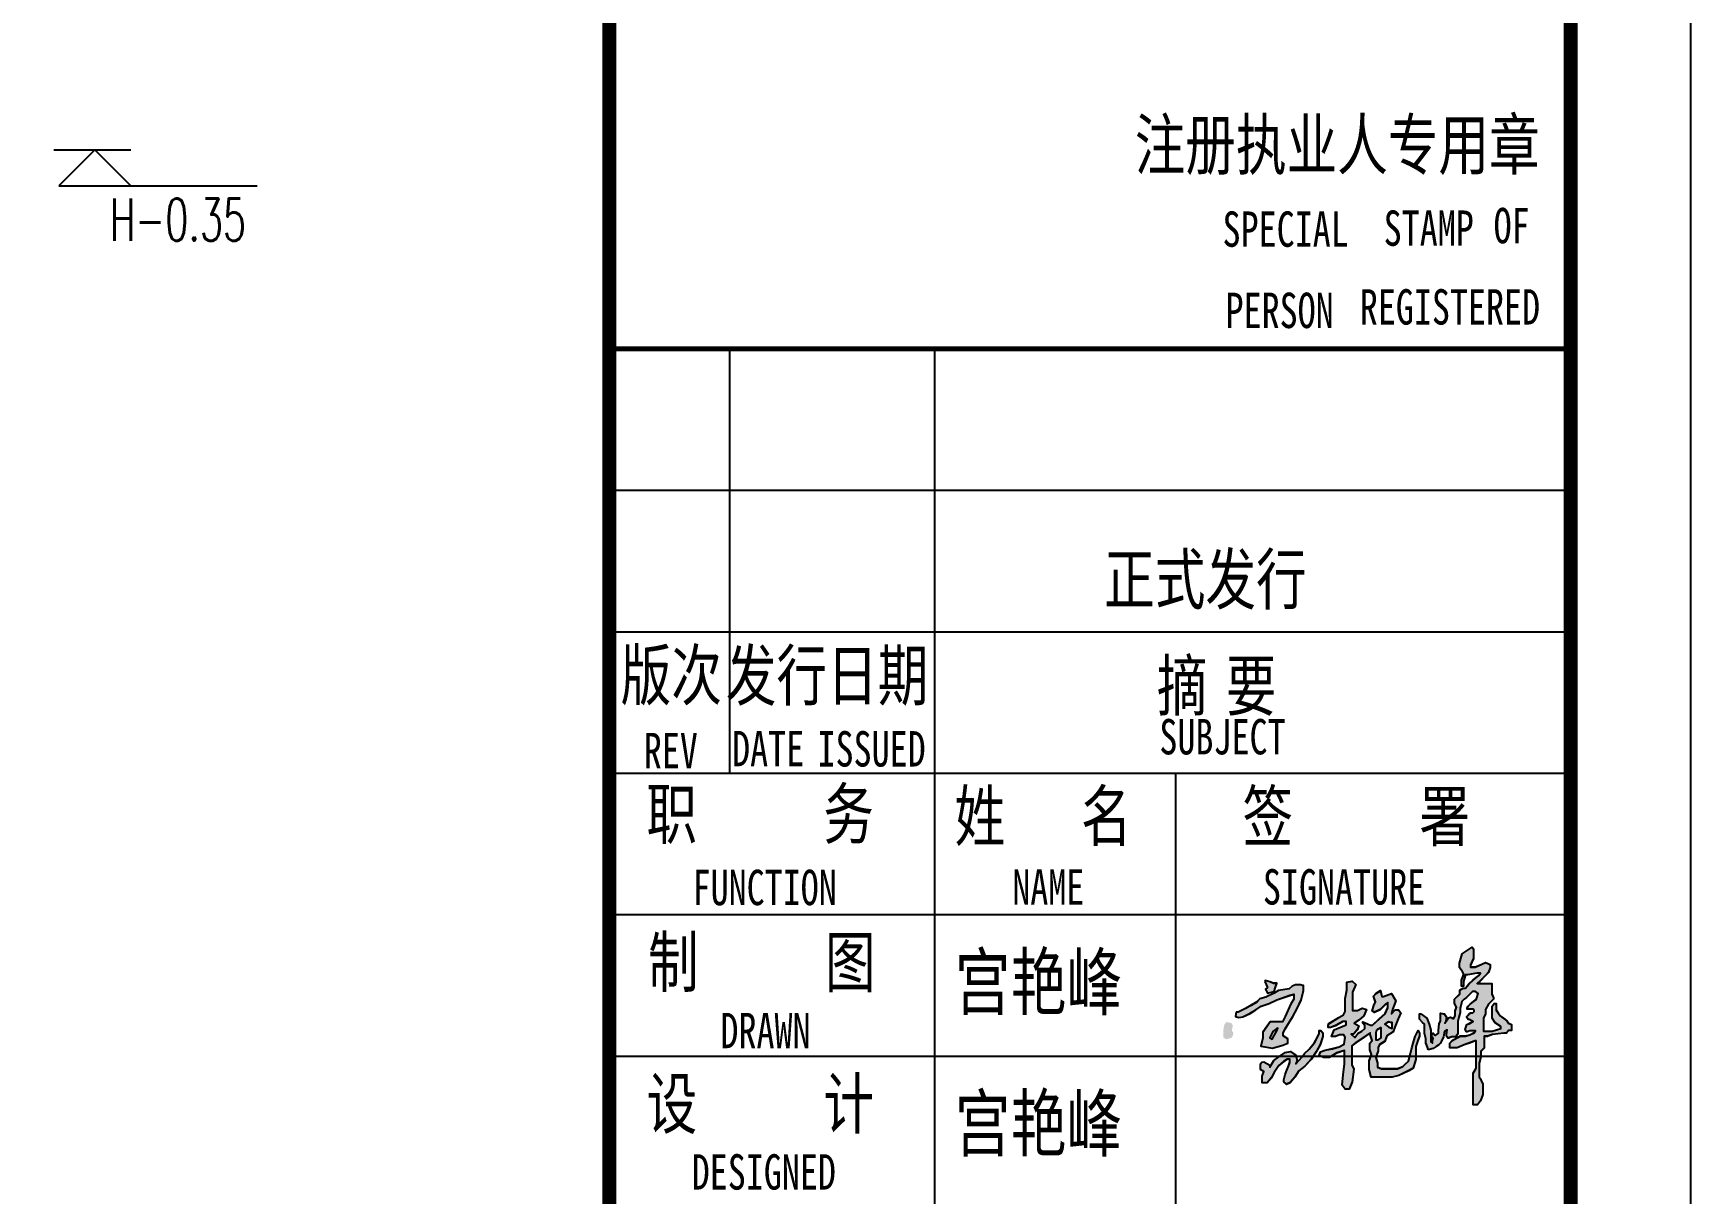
# Model space of a CAD drawing. Extents: x -46552 to 500351, y 55470 to 139570.
# Drawn here: x 395529 to 402427, y 82890 to 87717 of the extents above; entities that cross this region are included whole.
import ezdxf

# ---------------------------------------------------------------- set-up
doc = ezdxf.new("R2010")
doc.units = 0
doc.header["$LTSCALE"] = 1000
doc.header["$MEASUREMENT"] = 0
for name, color, linetype in [('PUB_TITLE', 7, 'Continuous'), ('TK', 126, 'Continuous'), ('TWT_ELEV', 3, 'Continuous')]:
    doc.layers.add(name, color=color, linetype=linetype)
doc.styles.add('-宋体', font='', dxfattribs={"width": 0.8})
doc.styles.add('_TWT_DIM_ELE', font='SIMPLEX', dxfattribs={"width": 0.8, "height": 3.5, "bigfont": 'HZTXT'})
doc.styles.get('-宋体').set_extended_font_data('SimSun')

# ---------------------------------------------------------------- blocks, each defined once
blk = doc.blocks.new('jztq')
for points in [[(263023, 262351), (263013, 262342), (263013, 262320), (263022, 262308), (263018, 262290), (263018, 262269), (263004, 262280), (263004, 262317), (263004, 262377), (262990, 262427), (262970, 262476), (262919, 262513), (262910, 262512), (262910, 262468), (262935, 262441), (262950, 262427), (262950, 262418), (262950, 262372), (262950, 262352), (262962, 262305), (262962, 262270), (262975, 262234), (262982, 262215), (262992, 262215), (263023, 262224), (263049, 262240), (263069, 262254), (263081, 262266), (263099, 262295), (263110, 262321), (263117, 262366), (263140, 262380), (263133, 262340), (263133, 262326), (263146, 262311), (263153, 262311), (263178, 262321), (263196, 262321), (263211, 262321), (263219, 262335), (263227, 262345), (263227, 262373), (263227, 262406), (263227, 262448), (263237, 262484), (263247, 262523), (263247, 262555), (263262, 262615), (263281, 262634), (263300, 262648), (263316, 262665), (263351, 262699), (263376, 262699), (263398, 262681), (263384, 262638), (263374, 262627), (263331, 262591), (263313, 262577), (263305, 262562), (263305, 262550), (263323, 262550), (263342, 262550), (263357, 262550), (263365, 262542), (263365, 262532), (263353, 262519), (263337, 262519), (263323, 262511), (263312, 262498), (263303, 262491), (263303, 262482), (263314, 262466), (263322, 262466), (263338, 262457), (263355, 262448), (263336, 262439), (263323, 262431), (263303, 262423), (263289, 262383), (263299, 262361), (263306, 262361), (263328, 262370), (263346, 262370), (263354, 262370), (263375, 262370), (263365, 262356), (263328, 262337), (263291, 262328), (263251, 262328), (263216, 262310), (263184, 262292), (263161, 262269), (263161, 262228), (263181, 262228), (263224, 262228), (263281, 262255), (263333, 262273), (263380, 262291), (263380, 262218), (263380, 262117), (263380, 262061), (263357, 262019), (263357, 261963), (263357, 261928), (263357, 261887), (263357, 261800), (263357, 261756), (263374, 261756), (263392, 261756), (263418, 261787), (263435, 261841), (263435, 261931), (263424, 261950), (263416, 261971), (263407, 261988), (263407, 262016), (263407, 262045), (263407, 262098), (263419, 262156), (263419, 262201), (263448, 262228), (263448, 262311), (263448, 262325), (263476, 262325), (263516, 262339), (263610, 262351), (263634, 262351), (263651, 262373), (263676, 262373), (263676, 262410), (263676, 262423), (263647, 262436), (263635, 262455), (263605, 262478), (263581, 262496), (263568, 262515), (263546, 262544), (263546, 262599), (263530, 262599), (263514, 262576), (263514, 262540), (263514, 262477), (263539, 262438), (263586, 262407), (263586, 262390), (263513, 262368), (263463, 262368), (263442, 262368), (263442, 262398), (263442, 262409), (263442, 262436), (263442, 262475), (263459, 262512), (263459, 262547), (263484, 262593), (263524, 262634), (263524, 262644), (263512, 262677), (263512, 262707), (263512, 262720), (263512, 262749), (263512, 262765), (263461, 262765), (263415, 262765), (263389, 262765), (263411, 262783), (263455, 262828), (263483, 262858), (263497, 262898), (263497, 262922), (263459, 262940), (263429, 262924), (263372, 262902), (263334, 262902), (263334, 262919), (263358, 262974), (263358, 263052), (263348, 263067), (263264, 263011), (263241, 262932), (263241, 262897), (263268, 262862), (263279, 262841), (263260, 262792), (263260, 262742), (263275, 262742), (263275, 262783), (263293, 262835), (263309, 262835), (263385, 262850), (263416, 262850), (263402, 262832), (263357, 262794), (263320, 262761), (263293, 262725), (263272, 262725), (263244, 262708), (263244, 262677), (263200, 262634), (263200, 262600), (263216, 262568), (263205, 262536), (263205, 262498), (263194, 262475), (263187, 262475), (263167, 262485), (263150, 262480), (263140, 262461), (263121, 262434), (263127, 262451), (263134, 262486), (263116, 262511), (263083, 262518), (263083, 262488), (263083, 262455), (263074, 262429), (263068, 262375), (263068, 262352), (263040, 262331)], [(263023, 262350), (263013, 262341), (263013, 262319), (263022, 262307), (263018, 262289), (263018, 262268), (263004, 262280), (263004, 262316), (263004, 262376), (262990, 262427), (262970, 262475), (262919, 262513), (262910, 262511), (262910, 262467), (262935, 262440), (262950, 262426), (262950, 262418), (262950, 262371), (262950, 262351), (262962, 262304), (262962, 262269), (262975, 262234), (262982, 262215), (262992, 262215), (263023, 262224), (263049, 262239), (263069, 262254), (263081, 262266), (263099, 262295), (263110, 262320), (263117, 262365), (263140, 262379), (263133, 262339), (263133, 262326), (263146, 262310), (263153, 262310), (263178, 262320), (263196, 262320), (263211, 262320), (263219, 262334), (263227, 262344), (263227, 262372), (263227, 262405), (263227, 262447), (263237, 262484), (263247, 262523), (263247, 262555), (263262, 262615), (263281, 262633), (263300, 262647), (263316, 262664), (263351, 262698), (263376, 262698), (263398, 262680), (263384, 262637), (263374, 262626), (263331, 262591), (263313, 262576), (263305, 262561), (263305, 262550), (263323, 262550), (263342, 262550), (263357, 262550), (263365, 262541), (263365, 262531), (263353, 262519), (263337, 262519), (263323, 262510), (263312, 262498), (263303, 262490), (263303, 262481), (263314, 262465), (263322, 262465), (263338, 262457), (263355, 262448), (263336, 262438), (263323, 262430), (263303, 262422), (263289, 262383), (263299, 262361), (263306, 262361), (263328, 262370), (263346, 262370), (263354, 262370), (263375, 262370), (263365, 262355), (263328, 262336), (263291, 262327), (263251, 262327), (263216, 262310), (263184, 262291), (263161, 262269), (263161, 262228), (263181, 262228), (263224, 262228), (263281, 262254), (263333, 262272), (263380, 262290), (263380, 262218), (263380, 262116), (263380, 262060), (263357, 262018), (263357, 261962), (263357, 261927), (263357, 261886), (263357, 261800), (263357, 261755), (263374, 261755), (263392, 261755), (263418, 261787), (263435, 261840), (263435, 261930), (263424, 261949), (263416, 261970), (263407, 261987), (263407, 262015), (263407, 262044), (263407, 262097), (263419, 262155), (263419, 262200), (263448, 262227), (263448, 262310), (263448, 262324), (263476, 262324), (263516, 262339), (263610, 262350), (263634, 262350), (263651, 262373), (263676, 262373), (263676, 262409), (263676, 262422), (263647, 262435), (263635, 262454), (263605, 262477), (263581, 262496), (263568, 262514), (263546, 262543), (263546, 262598), (263530, 262598), (263514, 262576), (263514, 262539), (263514, 262476), (263539, 262437), (263586, 262407), (263586, 262390), (263513, 262367), (263463, 262367), (263442, 262367), (263442, 262398), (263442, 262408), (263442, 262435), (263442, 262475), (263459, 262511), (263459, 262547), (263484, 262593), (263524, 262633), (263524, 262644), (263512, 262676), (263512, 262706), (263512, 262720), (263512, 262748), (263512, 262764), (263461, 262764), (263415, 262764), (263389, 262764), (263411, 262782), (263455, 262827), (263483, 262857), (263497, 262898), (263497, 262921), (263459, 262939), (263429, 262924), (263372, 262901), (263334, 262901), (263334, 262918), (263358, 262973), (263358, 263051), (263348, 263066), (263264, 263010), (263241, 262932), (263241, 262896), (263268, 262861), (263279, 262840), (263260, 262792), (263260, 262742), (263275, 262742), (263275, 262782), (263293, 262835), (263309, 262835), (263385, 262849), (263416, 262849), (263402, 262831), (263357, 262793), (263320, 262760), (263293, 262725), (263272, 262725), (263244, 262708), (263244, 262676), (263200, 262633), (263200, 262599), (263216, 262568), (263205, 262535), (263205, 262497), (263194, 262474), (263187, 262474), (263167, 262484), (263150, 262479), (263140, 262461), (263121, 262433), (263127, 262450), (263134, 262485), (263116, 262510), (263083, 262517), (263083, 262488), (263083, 262454), (263074, 262428), (263068, 262375), (263068, 262352), (263040, 262330)]]:
    blk.add_hatch(color=1).paths.add_polyline_path(points)
h = blk.add_hatch(color=1)
h.paths.add_polyline_path([(261644, 262731), (261628, 262717), (261645, 262684), (261699, 262698), (261712, 262734), (261721, 262765), (261694, 262765), (261664, 262778), (261626, 262788), (261621, 262780)])
h.paths.add_polyline_path([(261629, 262651), (261579, 262637), (261554, 262610), (261509, 262582), (261461, 262556), (261429, 262540), (261399, 262525), (261383, 262525), (261378, 262489), (261405, 262481), (261440, 262487), (261499, 262516), (261546, 262545), (261592, 262576), (261657, 262597), (261721, 262628), (261829, 262665), (261863, 262674), (261863, 262633), (261839, 262594), (261790, 262489), (261768, 262445), (261722, 262445), (261666, 262445), (261639, 262405), (261606, 262358), (261606, 262311), (261589, 262242), (261685, 262225), (261773, 262250), (261813, 262267), (261813, 262303), (261775, 262330), (261775, 262354), (261795, 262391), (261818, 262431), (261855, 262489), (261891, 262556), (261925, 262626), (261945, 262704), (261945, 262746), (261920, 262753), (261878, 262753), (261850, 262743), (261824, 262720), (261737, 262706), (261699, 262684)])
h.paths.add_polyline_path([(261729, 262394), (261723, 262371), (261701, 262331), (261682, 262301), (261663, 262312), (261688, 262365), (261722, 262391)], flags=16)
h = blk.add_hatch(color=1)
h.paths.add_polyline_path([(261644, 262731), (261628, 262717), (261645, 262685), (261699, 262699), (261712, 262735), (261721, 262766), (261694, 262766), (261664, 262779), (261626, 262788), (261621, 262781)])
h.paths.add_polyline_path([(261629, 262651), (261579, 262637), (261554, 262611), (261509, 262583), (261461, 262556), (261429, 262541), (261399, 262526), (261383, 262526), (261378, 262490), (261405, 262482), (261440, 262487), (261499, 262517), (261546, 262545), (261592, 262577), (261657, 262598), (261721, 262629), (261829, 262666), (261863, 262675), (261863, 262634), (261839, 262595), (261790, 262490), (261768, 262445), (261722, 262445), (261666, 262445), (261639, 262406), (261606, 262359), (261606, 262312), (261589, 262242), (261685, 262226), (261773, 262251), (261813, 262267), (261813, 262303), (261775, 262331), (261775, 262355), (261795, 262392), (261818, 262432), (261855, 262490), (261891, 262557), (261925, 262627), (261945, 262705), (261945, 262747), (261920, 262753), (261878, 262753), (261850, 262743), (261824, 262721), (261737, 262707), (261699, 262685)])
h.paths.add_polyline_path([(261729, 262394), (261723, 262372), (261701, 262331), (261682, 262302), (261663, 262313), (261688, 262366), (261722, 262391)], flags=16)
h = blk.add_hatch(color=1)
h.paths.add_polyline_path([(262299, 262421), (262265, 262406), (262198, 262379), (262178, 262324), (262210, 262324), (262243, 262338), (262279, 262338), (262291, 262317), (262281, 262259), (262240, 262238), (262185, 262223), (262125, 262210), (262086, 262195), (262074, 262165), (262109, 262148), (262156, 262148), (262220, 262187), (262285, 262206), (262285, 262169), (262285, 262097), (262275, 262005), (262266, 261919), (262291, 261886), (262325, 261886), (262349, 261945), (262364, 262052), (262345, 262089), (262345, 262126), (262345, 262152), (262345, 262167), (262345, 262209), (262345, 262246), (262380, 262273), (262449, 262320), (262499, 262353), (262499, 262341), (262514, 262289), (262497, 262268), (262497, 262249), (262497, 262214), (262511, 262174), (262490, 262120), (262490, 262048), (262507, 261985), (262540, 261985), (262604, 261985), (262682, 261985), (262737, 262000), (262820, 262040), (262857, 262059), (262879, 262134), (262879, 262186), (262879, 262240), (262892, 262283), (262909, 262328), (262909, 262351), (262898, 262374), (262873, 262323), (262863, 262287), (262846, 262229), (262835, 262182), (262817, 262117), (262791, 262093), (262771, 262075), (262727, 262056), (262672, 262056), (262619, 262056), (262594, 262056), (262560, 262069), (262560, 262101), (262547, 262151), (262564, 262204), (262564, 262235), (262576, 262256), (262622, 262284), (262637, 262329), (262690, 262362), (262704, 262401), (262733, 262470), (262753, 262521), (262734, 262545), (262707, 262545), (262675, 262513), (262684, 262548), (262712, 262620), (262675, 262680), (262610, 262656), (262595, 262656), (262585, 262705), (262548, 262683), (262526, 262660), (262542, 262611), (262532, 262590), (262514, 262538), (262536, 262525), (262581, 262547), (262628, 262594), (262646, 262605), (262646, 262564), (262624, 262514), (262575, 262472), (262518, 262418), (262500, 262418), (262477, 262430), (262438, 262445), (262438, 262433), (262455, 262416), (262455, 262390), (262430, 262368), (262396, 262348), (262372, 262316), (262341, 262344), (262360, 262344), (262390, 262378), (262403, 262413), (262365, 262433), (262404, 262459), (262447, 262496), (262468, 262548), (262432, 262559), (262392, 262539), (262351, 262539), (262351, 262619), (262351, 262693), (262378, 262756), (262349, 262784), (262304, 262774), (262304, 262711), (262290, 262639), (262290, 262532), (262277, 262504), (262239, 262482), (262155, 262431), (262149, 262416), (262149, 262398), (262169, 262398), (262210, 262414), (262272, 262447), (262299, 262447)])
h.paths.add_polyline_path([(262554, 262379), (262586, 262398), (262586, 262368), (262586, 262313), (262561, 262293), (262548, 262293), (262548, 262315), (262548, 262357)], flags=16)
h.paths.add_polyline_path([(262621, 262427), (262650, 262444), (262667, 262440), (262683, 262440), (262683, 262425), (262683, 262390), (262653, 262402)], flags=16)
h = blk.add_hatch(color=1)
h.paths.add_polyline_path([(262299, 262420), (262265, 262406), (262198, 262378), (262178, 262324), (262210, 262324), (262243, 262337), (262279, 262337), (262291, 262316), (262281, 262259), (262240, 262237), (262185, 262222), (262125, 262209), (262086, 262195), (262074, 262165), (262109, 262148), (262156, 262148), (262220, 262186), (262285, 262206), (262285, 262168), (262285, 262096), (262275, 262004), (262266, 261919), (262291, 261885), (262325, 261885), (262349, 261944), (262364, 262051), (262345, 262089), (262345, 262125), (262345, 262151), (262345, 262166), (262345, 262208), (262345, 262245), (262380, 262272), (262449, 262319), (262499, 262353), (262499, 262341), (262514, 262289), (262497, 262267), (262497, 262248), (262497, 262213), (262511, 262173), (262490, 262119), (262490, 262048), (262507, 261984), (262540, 261984), (262604, 261984), (262682, 261984), (262737, 261999), (262820, 262039), (262857, 262059), (262879, 262133), (262879, 262185), (262879, 262239), (262892, 262283), (262909, 262327), (262909, 262350), (262898, 262373), (262873, 262323), (262863, 262286), (262846, 262228), (262835, 262181), (262817, 262117), (262791, 262092), (262771, 262074), (262727, 262055), (262672, 262055), (262619, 262055), (262594, 262055), (262560, 262068), (262560, 262101), (262547, 262150), (262564, 262203), (262564, 262235), (262576, 262255), (262622, 262283), (262637, 262328), (262690, 262362), (262704, 262400), (262733, 262469), (262753, 262521), (262734, 262545), (262707, 262545), (262675, 262512), (262684, 262547), (262712, 262619), (262675, 262680), (262610, 262656), (262595, 262656), (262585, 262704), (262548, 262682), (262526, 262659), (262542, 262610), (262532, 262589), (262514, 262538), (262536, 262524), (262581, 262546), (262628, 262593), (262646, 262604), (262646, 262563), (262624, 262513), (262575, 262471), (262518, 262417), (262500, 262417), (262477, 262429), (262438, 262445), (262438, 262433), (262455, 262416), (262455, 262389), (262430, 262368), (262396, 262347), (262372, 262316), (262341, 262343), (262360, 262343), (262390, 262377), (262403, 262412), (262365, 262433), (262404, 262458), (262447, 262495), (262468, 262547), (262432, 262558), (262392, 262539), (262351, 262539), (262351, 262618), (262351, 262692), (262378, 262756), (262349, 262783), (262304, 262774), (262304, 262710), (262290, 262639), (262290, 262531), (262277, 262504), (262239, 262481), (262155, 262430), (262149, 262415), (262149, 262397), (262169, 262397), (262210, 262413), (262272, 262447), (262299, 262447)])
h.paths.add_polyline_path([(262554, 262378), (262586, 262397), (262586, 262367), (262586, 262312), (262561, 262292), (262548, 262292), (262548, 262315), (262548, 262357)], flags=16)
h.paths.add_polyline_path([(262621, 262427), (262650, 262443), (262667, 262440), (262683, 262440), (262683, 262424), (262683, 262389), (262653, 262401)], flags=16)
h = blk.add_hatch(color=1)
h.paths.add_polyline_path([(261347, 262371), (261356, 262415), (261343, 262436), (261313, 262442), (261301, 262443), (261285, 262422), (261276, 262373), (261276, 262316), (261304, 262300), (261349, 262315), (261362, 262352)])
h.paths.add_polyline_path([(261664, 262069), (261664, 262085), (261615, 262113), (261596, 262111), (261586, 262096), (261586, 262048), (261614, 262033), (261601, 261994), (261601, 261939), (261641, 261939), (261678, 261981), (261699, 262024), (261738, 262082), (261778, 262115), (261809, 262135), (261830, 262135), (261830, 262109), (261819, 262077), (261804, 262043), (261791, 262007), (261781, 261964), (261781, 261946), (261802, 261926), (261834, 261940), (261872, 261985), (261904, 262038), (261954, 262077), (262007, 262134), (262049, 262196), (262083, 262256), (262104, 262324), (262104, 262355), (262089, 262372), (262075, 262372), (262075, 262349), (262058, 262313), (262035, 262273), (261992, 262219), (261951, 262182), (261933, 262154), (261881, 262096), (261890, 262123), (261879, 262167), (261836, 262200), (261790, 262190), (261738, 262154), (261696, 262124)])
h = blk.add_hatch(color=1)
h.paths.add_polyline_path([(261347, 262371), (261356, 262414), (261343, 262435), (261313, 262441), (261301, 262442), (261285, 262422), (261276, 262373), (261276, 262315), (261304, 262300), (261349, 262315), (261362, 262351)])
h.paths.add_polyline_path([(261664, 262068), (261664, 262084), (261615, 262113), (261596, 262110), (261586, 262095), (261586, 262048), (261614, 262032), (261601, 261993), (261601, 261939), (261641, 261939), (261678, 261980), (261699, 262023), (261738, 262081), (261778, 262114), (261809, 262135), (261830, 262135), (261830, 262108), (261819, 262076), (261804, 262042), (261791, 262006), (261781, 261963), (261781, 261945), (261802, 261925), (261834, 261939), (261872, 261984), (261904, 262038), (261954, 262077), (262007, 262133), (262049, 262195), (262083, 262255), (262104, 262323), (262104, 262354), (262089, 262371), (262075, 262371), (262075, 262349), (262058, 262312), (262035, 262272), (261992, 262218), (261951, 262182), (261933, 262153), (261881, 262095), (261890, 262122), (261879, 262166), (261836, 262200), (261790, 262189), (261738, 262153), (261696, 262124)])
at = {"color": 1}
for points in [[(262919, 262513), (262970, 262476), (262990, 262427), (263004, 262377), (263004, 262317), (263004, 262280), (263018, 262269), (263018, 262290), (263022, 262308), (263013, 262320), (263013, 262342), (263023, 262351), (263037, 262334), (263045, 262334), (263068, 262352), (263068, 262375), (263074, 262429), (263083, 262455), (263083, 262488), (263083, 262518), (263116, 262511), (263134, 262486), (263127, 262451), (263121, 262434), (263140, 262461), (263150, 262480), (263167, 262485), (263187, 262475), (263194, 262475), (263205, 262498), (263205, 262536), (263216, 262568), (263200, 262600), (263200, 262634), (263244, 262677), (263244, 262708), (263272, 262725), (263293, 262725), (263320, 262761), (263357, 262794), (263402, 262832), (263416, 262850), (263385, 262850), (263309, 262835), (263293, 262835), (263275, 262783), (263275, 262742), (263260, 262742), (263260, 262742), (263260, 262792), (263279, 262841), (263268, 262862), (263241, 262897), (263241, 262932), (263264, 263011), (263348, 263067), (263358, 263052), (263358, 262974), (263334, 262919), (263334, 262902), (263372, 262902), (263429, 262924), (263459, 262940), (263497, 262922), (263497, 262898), (263483, 262858), (263455, 262828), (263411, 262783), (263389, 262765), (263415, 262765), (263461, 262765), (263512, 262765), (263512, 262749), (263512, 262720), (263512, 262707), (263512, 262677), (263524, 262644), (263524, 262634), (263484, 262593), (263459, 262547), (263459, 262512), (263442, 262475), (263442, 262436), (263442, 262409), (263442, 262398), (263442, 262368), (263463, 262368), (263513, 262368), (263586, 262390), (263586, 262407), (263539, 262438), (263514, 262477), (263514, 262540), (263514, 262576), (263530, 262599), (263546, 262599), (263546, 262544), (263568, 262515), (263581, 262496), (263605, 262478), (263635, 262455), (263647, 262436), (263676, 262423), (263676, 262410), (263676, 262410), (263676, 262373), (263651, 262373), (263634, 262351), (263610, 262351), (263516, 262339), (263476, 262325), (263448, 262325), (263448, 262311), (263448, 262228), (263419, 262201), (263419, 262156), (263407, 262098), (263407, 262045), (263407, 262016), (263407, 261988), (263416, 261971), (263424, 261950), (263435, 261931), (263435, 261841), (263418, 261787), (263392, 261756), (263374, 261756), (263357, 261756), (263357, 261800), (263357, 261887), (263357, 261928), (263357, 261963), (263357, 262019), (263380, 262061), (263380, 262117), (263380, 262218), (263380, 262288), (263372, 262288), (263333, 262273), (263281, 262255), (263224, 262228), (263181, 262228), (263161, 262228), (263161, 262269), (263184, 262292), (263216, 262310), (263251, 262328), (263291, 262328), (263328, 262337), (263365, 262356), (263375, 262370), (263354, 262370), (263346, 262370), (263328, 262370), (263306, 262361), (263299, 262361), (263289, 262383), (263303, 262423), (263323, 262431), (263336, 262439), (263355, 262448), (263338, 262457), (263322, 262466), (263322, 262466), (263314, 262466), (263303, 262482), (263303, 262491), (263312, 262498), (263323, 262511), (263337, 262519), (263353, 262519), (263365, 262532), (263365, 262532), (263365, 262542), (263357, 262550), (263342, 262550), (263323, 262550), (263305, 262550), (263305, 262562), (263313, 262577), (263331, 262591), (263374, 262627), (263384, 262638), (263398, 262681), (263376, 262699), (263351, 262699), (263316, 262665), (263300, 262648), (263281, 262634), (263262, 262615), (263247, 262555), (263247, 262523), (263237, 262484), (263227, 262448), (263227, 262406), (263227, 262373), (263227, 262345), (263219, 262335), (263211, 262321), (263211, 262321), (263196, 262321), (263178, 262321), (263153, 262311), (263146, 262311), (263133, 262326), (263133, 262340), (263140, 262380), (263117, 262366), (263110, 262321), (263099, 262295), (263081, 262266), (263069, 262254), (263049, 262240), (263023, 262224), (262992, 262215), (262982, 262215), (262975, 262234), (262962, 262270), (262962, 262305), (262950, 262352), (262950, 262372), (262950, 262418), (262950, 262427), (262935, 262441), (262910, 262468), (262910, 262512), (262919, 262513)], [(262919, 262513), (262970, 262475), (262990, 262427), (263004, 262376), (263004, 262316), (263004, 262280), (263018, 262268), (263018, 262289), (263022, 262307), (263013, 262319), (263013, 262341), (263023, 262350), (263037, 262334), (263045, 262334), (263068, 262352), (263068, 262375), (263074, 262428), (263083, 262454), (263083, 262488), (263083, 262517), (263116, 262510), (263134, 262485), (263127, 262450), (263121, 262433), (263140, 262461), (263150, 262479), (263167, 262484), (263187, 262474), (263194, 262474), (263205, 262497), (263205, 262535), (263216, 262568), (263200, 262599), (263200, 262633), (263244, 262676), (263244, 262708), (263272, 262725), (263293, 262725), (263320, 262760), (263357, 262793), (263402, 262831), (263416, 262849), (263385, 262849), (263309, 262835), (263293, 262835), (263275, 262782), (263275, 262742), (263260, 262742), (263260, 262742), (263260, 262792), (263279, 262840), (263268, 262861), (263241, 262896), (263241, 262932), (263264, 263010), (263348, 263066), (263358, 263051), (263358, 262973), (263334, 262918), (263334, 262901), (263372, 262901), (263429, 262924), (263459, 262939), (263497, 262921), (263497, 262898), (263483, 262857), (263455, 262827), (263411, 262782), (263389, 262764), (263415, 262764), (263461, 262764), (263512, 262764), (263512, 262748), (263512, 262720), (263512, 262706), (263512, 262676), (263524, 262644), (263524, 262633), (263484, 262593), (263459, 262547), (263459, 262511), (263442, 262475), (263442, 262435), (263442, 262408), (263442, 262398), (263442, 262367), (263463, 262367), (263513, 262367), (263586, 262390), (263586, 262407), (263539, 262437), (263514, 262476), (263514, 262539), (263514, 262576), (263530, 262598), (263546, 262598), (263546, 262543), (263568, 262514), (263581, 262496), (263605, 262477), (263635, 262454), (263647, 262435), (263676, 262422), (263676, 262409), (263676, 262409), (263676, 262373), (263651, 262373), (263634, 262350), (263610, 262350), (263516, 262339), (263476, 262324), (263448, 262324), (263448, 262310), (263448, 262227), (263419, 262200), (263419, 262155), (263407, 262097), (263407, 262044), (263407, 262015), (263407, 261987), (263416, 261970), (263424, 261949), (263435, 261930), (263435, 261840), (263418, 261787), (263392, 261755), (263374, 261755), (263357, 261755), (263357, 261800), (263357, 261886), (263357, 261927), (263357, 261962), (263357, 262018), (263380, 262060), (263380, 262116), (263380, 262218), (263380, 262287), (263372, 262287), (263333, 262272), (263281, 262254), (263224, 262228), (263181, 262228), (263161, 262228), (263161, 262269), (263184, 262291), (263216, 262310), (263251, 262327), (263291, 262327), (263328, 262336), (263365, 262355), (263375, 262370), (263354, 262370), (263346, 262370), (263328, 262370), (263306, 262361), (263299, 262361), (263289, 262383), (263303, 262422), (263323, 262430), (263336, 262438), (263355, 262448), (263338, 262457), (263322, 262465), (263322, 262465), (263314, 262465), (263303, 262481), (263303, 262490), (263312, 262498), (263323, 262510), (263337, 262519), (263353, 262519), (263365, 262531), (263365, 262531), (263365, 262541), (263357, 262550), (263342, 262550), (263323, 262550), (263305, 262550), (263305, 262561), (263313, 262576), (263331, 262591), (263374, 262626), (263384, 262637), (263398, 262680), (263376, 262698), (263351, 262698), (263316, 262664), (263300, 262647), (263281, 262633), (263262, 262615), (263247, 262555), (263247, 262523), (263237, 262484), (263227, 262447), (263227, 262405), (263227, 262372), (263227, 262344), (263219, 262334), (263211, 262320), (263211, 262320), (263196, 262320), (263178, 262320), (263153, 262310), (263146, 262310), (263133, 262326), (263133, 262339), (263140, 262379), (263117, 262365), (263110, 262320), (263099, 262295), (263081, 262266), (263069, 262254), (263049, 262239), (263023, 262224), (262992, 262215), (262982, 262215), (262975, 262234), (262962, 262269), (262962, 262304), (262950, 262351), (262950, 262371), (262950, 262418), (262950, 262426), (262935, 262440), (262910, 262467), (262910, 262511), (262919, 262513)], [(261384, 262528), (261378, 262489), (261405, 262481), (261440, 262487), (261499, 262516), (261546, 262545), (261592, 262576), (261657, 262597), (261721, 262628), (261829, 262665), (261863, 262674), (261863, 262633), (261839, 262594), (261790, 262489), (261768, 262445), (261722, 262445), (261666, 262445), (261639, 262405), (261606, 262358), (261606, 262311), (261589, 262242), (261685, 262225), (261773, 262250), (261813, 262267), (261813, 262303), (261775, 262330), (261775, 262354), (261795, 262391), (261818, 262431), (261855, 262489), (261891, 262556), (261925, 262626), (261945, 262704), (261945, 262746), (261920, 262753), (261878, 262753), (261850, 262743), (261824, 262720), (261737, 262706), (261699, 262684), (261629, 262651), (261579, 262637), (261554, 262610), (261509, 262582), (261461, 262556), (261429, 262540), (261399, 262525), (261383, 262525)], [(261384, 262528), (261378, 262490), (261405, 262482), (261440, 262487), (261499, 262517), (261546, 262545), (261592, 262577), (261657, 262598), (261721, 262629), (261829, 262666), (261863, 262675), (261863, 262634), (261839, 262595), (261790, 262490), (261768, 262445), (261722, 262445), (261666, 262445), (261639, 262406), (261606, 262359), (261606, 262312), (261589, 262242), (261685, 262226), (261773, 262251), (261813, 262267), (261813, 262303), (261775, 262331), (261775, 262355), (261795, 262392), (261818, 262432), (261855, 262490), (261891, 262557), (261925, 262627), (261945, 262705), (261945, 262747), (261920, 262753), (261878, 262753), (261850, 262743), (261824, 262721), (261737, 262707), (261699, 262685), (261629, 262651), (261579, 262637), (261554, 262611), (261509, 262583), (261461, 262556), (261429, 262541), (261399, 262526), (261383, 262526)], [(261621, 262780), (261644, 262731), (261628, 262717), (261645, 262684), (261699, 262698), (261712, 262734), (261721, 262765), (261694, 262765), (261664, 262778), (261626, 262788), (261621, 262780)], [(261621, 262781), (261644, 262731), (261628, 262717), (261645, 262685), (261699, 262699), (261712, 262735), (261721, 262766), (261694, 262766), (261664, 262779), (261626, 262788), (261621, 262781)], [(262155, 262431), (262239, 262482), (262277, 262504), (262290, 262532), (262290, 262639), (262304, 262711), (262304, 262774), (262349, 262784), (262378, 262756), (262351, 262693), (262351, 262619), (262351, 262539), (262392, 262539), (262432, 262559), (262468, 262548), (262447, 262496), (262404, 262459), (262365, 262433), (262403, 262413), (262390, 262378), (262360, 262344), (262341, 262344), (262372, 262316), (262396, 262348), (262430, 262368), (262455, 262390), (262455, 262416), (262438, 262433), (262438, 262445), (262477, 262430), (262500, 262418), (262518, 262418), (262575, 262472), (262624, 262514), (262646, 262564), (262646, 262605), (262628, 262594), (262581, 262547), (262536, 262525), (262514, 262538), (262532, 262590), (262542, 262611), (262526, 262660), (262548, 262683), (262585, 262705), (262595, 262656), (262610, 262656), (262675, 262680), (262712, 262620), (262684, 262548), (262675, 262513), (262707, 262545), (262734, 262545), (262753, 262521), (262733, 262470), (262704, 262401), (262690, 262362), (262637, 262329), (262622, 262284), (262576, 262256), (262564, 262235), (262564, 262204), (262547, 262151), (262560, 262101), (262560, 262069), (262594, 262056), (262619, 262056), (262672, 262056), (262727, 262056), (262771, 262075), (262791, 262093), (262817, 262117), (262835, 262182), (262846, 262229), (262863, 262287), (262873, 262323), (262898, 262374), (262909, 262351), (262909, 262328), (262892, 262283), (262879, 262240), (262879, 262186), (262879, 262134), (262857, 262059), (262820, 262040), (262737, 262000), (262682, 261985), (262604, 261985), (262540, 261985), (262507, 261985), (262490, 262048), (262490, 262120), (262511, 262174), (262497, 262214), (262497, 262249), (262497, 262268), (262514, 262289), (262499, 262341), (262499, 262353), (262449, 262320), (262380, 262273), (262345, 262246), (262345, 262209), (262345, 262167), (262345, 262152), (262345, 262126), (262345, 262089), (262364, 262052), (262349, 261945), (262325, 261886), (262291, 261886), (262266, 261919), (262275, 262005), (262285, 262097), (262285, 262169), (262285, 262206), (262220, 262187), (262156, 262148), (262109, 262148), (262074, 262165), (262086, 262195), (262125, 262210), (262185, 262223), (262240, 262238), (262281, 262259), (262291, 262317), (262279, 262338), (262243, 262338), (262210, 262324), (262178, 262324), (262198, 262379), (262265, 262406), (262299, 262421), (262299, 262447), (262272, 262447), (262210, 262414), (262169, 262398), (262149, 262398), (262149, 262416), (262155, 262431)], [(262155, 262430), (262239, 262481), (262277, 262504), (262290, 262531), (262290, 262639), (262304, 262710), (262304, 262774), (262349, 262783), (262378, 262756), (262351, 262692), (262351, 262618), (262351, 262539), (262392, 262539), (262432, 262558), (262468, 262547), (262447, 262495), (262404, 262458), (262365, 262433), (262403, 262412), (262390, 262377), (262360, 262343), (262341, 262343), (262372, 262316), (262396, 262347), (262430, 262368), (262455, 262389), (262455, 262416), (262438, 262433), (262438, 262445), (262477, 262429), (262500, 262417), (262518, 262417), (262575, 262471), (262624, 262513), (262646, 262563), (262646, 262604), (262628, 262593), (262581, 262546), (262536, 262524), (262514, 262538), (262532, 262589), (262542, 262610), (262526, 262659), (262548, 262682), (262585, 262704), (262595, 262656), (262610, 262656), (262675, 262680), (262712, 262619), (262684, 262547), (262675, 262512), (262707, 262545), (262734, 262545), (262753, 262521), (262733, 262469), (262704, 262400), (262690, 262362), (262637, 262328), (262622, 262283), (262576, 262255), (262564, 262235), (262564, 262203), (262547, 262150), (262560, 262101), (262560, 262068), (262594, 262055), (262619, 262055), (262672, 262055), (262727, 262055), (262771, 262074), (262791, 262092), (262817, 262117), (262835, 262181), (262846, 262228), (262863, 262286), (262873, 262323), (262898, 262373), (262909, 262350), (262909, 262327), (262892, 262283), (262879, 262239), (262879, 262185), (262879, 262133), (262857, 262059), (262820, 262039), (262737, 261999), (262682, 261984), (262604, 261984), (262540, 261984), (262507, 261984), (262490, 262048), (262490, 262119), (262511, 262173), (262497, 262213), (262497, 262248), (262497, 262267), (262514, 262289), (262499, 262341), (262499, 262353), (262449, 262319), (262380, 262272), (262345, 262245), (262345, 262208), (262345, 262166), (262345, 262151), (262345, 262125), (262345, 262089), (262364, 262051), (262349, 261944), (262325, 261885), (262291, 261885), (262266, 261919), (262275, 262004), (262285, 262096), (262285, 262168), (262285, 262206), (262220, 262186), (262156, 262148), (262109, 262148), (262074, 262165), (262086, 262195), (262125, 262209), (262185, 262222), (262240, 262237), (262281, 262259), (262291, 262316), (262279, 262337), (262243, 262337), (262210, 262324), (262178, 262324), (262198, 262378), (262265, 262406), (262299, 262420), (262299, 262447), (262272, 262447), (262210, 262413), (262169, 262397), (262149, 262397), (262149, 262415), (262155, 262430)], [(262650, 262444), (262621, 262427), (262653, 262402), (262683, 262390), (262683, 262425), (262683, 262440), (262667, 262440), (262650, 262444)], [(262650, 262443), (262621, 262427), (262653, 262401), (262683, 262389), (262683, 262424), (262683, 262440), (262667, 262440), (262650, 262443)], [(261615, 262113), (261664, 262085), (261664, 262069), (261696, 262124), (261738, 262154), (261790, 262190), (261836, 262200), (261879, 262167), (261890, 262123), (261881, 262096), (261933, 262154), (261951, 262182), (261992, 262219), (262035, 262273), (262058, 262313), (262075, 262349), (262075, 262372), (262089, 262372), (262104, 262355), (262104, 262324), (262083, 262256), (262049, 262196), (262007, 262134), (261954, 262077), (261904, 262038), (261872, 261985), (261834, 261940), (261802, 261926), (261781, 261946), (261781, 261964), (261791, 262007), (261804, 262043), (261819, 262077), (261830, 262109), (261830, 262135), (261809, 262135), (261778, 262115), (261738, 262082), (261699, 262024), (261678, 261981), (261641, 261939), (261601, 261939), (261601, 261994), (261614, 262033), (261586, 262048), (261586, 262096), (261596, 262111), (261615, 262113)], [(261615, 262113), (261664, 262084), (261664, 262068), (261696, 262124), (261738, 262153), (261790, 262189), (261836, 262200), (261879, 262166), (261890, 262122), (261881, 262095), (261933, 262153), (261951, 262182), (261992, 262218), (262035, 262272), (262058, 262312), (262075, 262349), (262075, 262371), (262089, 262371), (262104, 262354), (262104, 262323), (262083, 262255), (262049, 262195), (262007, 262133), (261954, 262077), (261904, 262038), (261872, 261984), (261834, 261939), (261802, 261925), (261781, 261945), (261781, 261963), (261791, 262006), (261804, 262042), (261819, 262076), (261830, 262108), (261830, 262135), (261809, 262135), (261778, 262114), (261738, 262081), (261699, 262023), (261678, 261980), (261641, 261939), (261601, 261939), (261601, 261993), (261614, 262032), (261586, 262048), (261586, 262095), (261596, 262110), (261615, 262113)], [(261722, 262391), (261688, 262365), (261663, 262312), (261682, 262301), (261701, 262331), (261723, 262371), (261729, 262394), (261722, 262391)], [(261722, 262391), (261688, 262366), (261663, 262313), (261682, 262302), (261701, 262331), (261723, 262372), (261729, 262394), (261722, 262391)], [(262554, 262379), (262586, 262398), (262586, 262368), (262586, 262313), (262561, 262293), (262548, 262293), (262548, 262315), (262548, 262357), (262554, 262379)], [(262554, 262378), (262586, 262397), (262586, 262367), (262586, 262312), (262561, 262292), (262548, 262292), (262548, 262315), (262548, 262357), (262554, 262378)]]:
    blk.add_lwpolyline(points, dxfattribs=at)
at = {"layer": 'TK'}
for p, q in [((256167, 240984), (256167, 288043)), ((256167, 268043), (264167, 268043)), ((257168, 264514), (257168, 268043)), ((258873, 268043), (258873, 253925)), ((256167, 266867), (264167, 266867)), ((256167, 265690), (264167, 265690)), ((256167, 264514), (264167, 264514)), ((260879, 264514), (260879, 253891)), ((256167, 263337), (264167, 263337)), ((256167, 262161), (264167, 262161))]:
    blk.add_line(p, q, dxfattribs=at)
at = {"layer": 'TK', "const_width": 118}
blk.add_lwpolyline([(256167, 298384), (264167, 298384), (264167, 240984), (256167, 240984)], close=True, dxfattribs=at)
at = {"layer": 'TK', "const_width": 40}
blk.add_lwpolyline([(256167, 268043), (264167, 268043)], dxfattribs=at)
at = {"layer": 'TK', "style": '-宋体', "width": 0.75}
for s, height, p in [('注册执业人专用章', 411.8, (260539, 269536)), ('SPECIAL', 294.1, (261270, 268892)), ('STAMP', 294.1, (262611, 268900)), ('OF', 294.1, (263526, 268921)), ('PERSON', 294.1, (261295, 268216)), ('REGISTERED', 294.1, (262412, 268245)), ('正式发行', 411.8, (260285, 265921)), ('版次', 411.8, (256261, 265124)), ('发行日期', 411.8, (257136, 265121)), ('摘', 412, (260723, 265036)), ('要', 412, (261297, 265036)), ('SUBJECT', 294.1, (260744, 264670)), ('REV', 294.1, (256453, 264555)), ('DATE', 294.1, (257188, 264571)), ('ISSUED', 294.1, (257899, 264569)), ('职     务', 411.8, (256475, 263969)), ('姓   名', 411.8, (259040, 263951)), ('签     署', 411.8, (261436, 263950)), ('FUNCTION', 294.1, (256859, 263416)), ('NAME', 294.1, (259520, 263420)), ('SIGNATURE', 294.1, (261606, 263421)), ('制     图', 411.8, (256489, 262737)), ('宫艳峰', 453.8, (259042, 262550)), ('DRAWN', 294.1, (257091, 262226)), ('设     计', 411.8, (256477, 261559)), ('宫艳峰', 453.8, (259042, 261374)), ('DESIGNED', 294.1, (256852, 261050))]:
    blk.add_text(s, height=height, dxfattribs=at).set_placement(p)

msp = doc.modelspace()

# ---------------------------------------------------------------- linework, layer by layer
at = {"layer": 'PUB_TITLE'}
msp.add_lwpolyline([(360377.4, 72374.7), (402427.4, 72374.7), (402427.4, 102074.7), (360377.4, 102074.7)], close=True, dxfattribs=at)
at = {"layer": 'PUB_TITLE', "const_width": 50}
msp.add_lwpolyline([(361627.4, 72874.7), (401927.4, 72874.7), (401927.4, 101574.7), (361627.4, 101574.7)], close=True, dxfattribs=at)
at = {"layer": 'TWT_ELEV'}
for p, q in [((395615, 87231.6), (395936.4, 87231.6)), ((395786.4, 87231.6), (395636.4, 87081.6)), ((395786.4, 87231.6), (395936.4, 87081.6)), ((395636.4, 87081.6), (396461.1, 87081.6))]:
    msp.add_line(p, q, dxfattribs=at)

# ---------------------------------------------------------------- block references
at = {"xscale": 0.5, "yscale": 0.5, "zscale": 0.5}
msp.add_blockref('jztq', (269843.7, -47617.2), dxfattribs=at)

# ---------------------------------------------------------------- texts
at = {"layer": 'TWT_ELEV', "color": 7, "style": '_TWT_DIM_ELE', "width": 0.64}
msp.add_text('H-0.35', height=175, dxfattribs=at).set_placement((395848.7, 86854.1))

doc.saveas('drawing.dxf')
